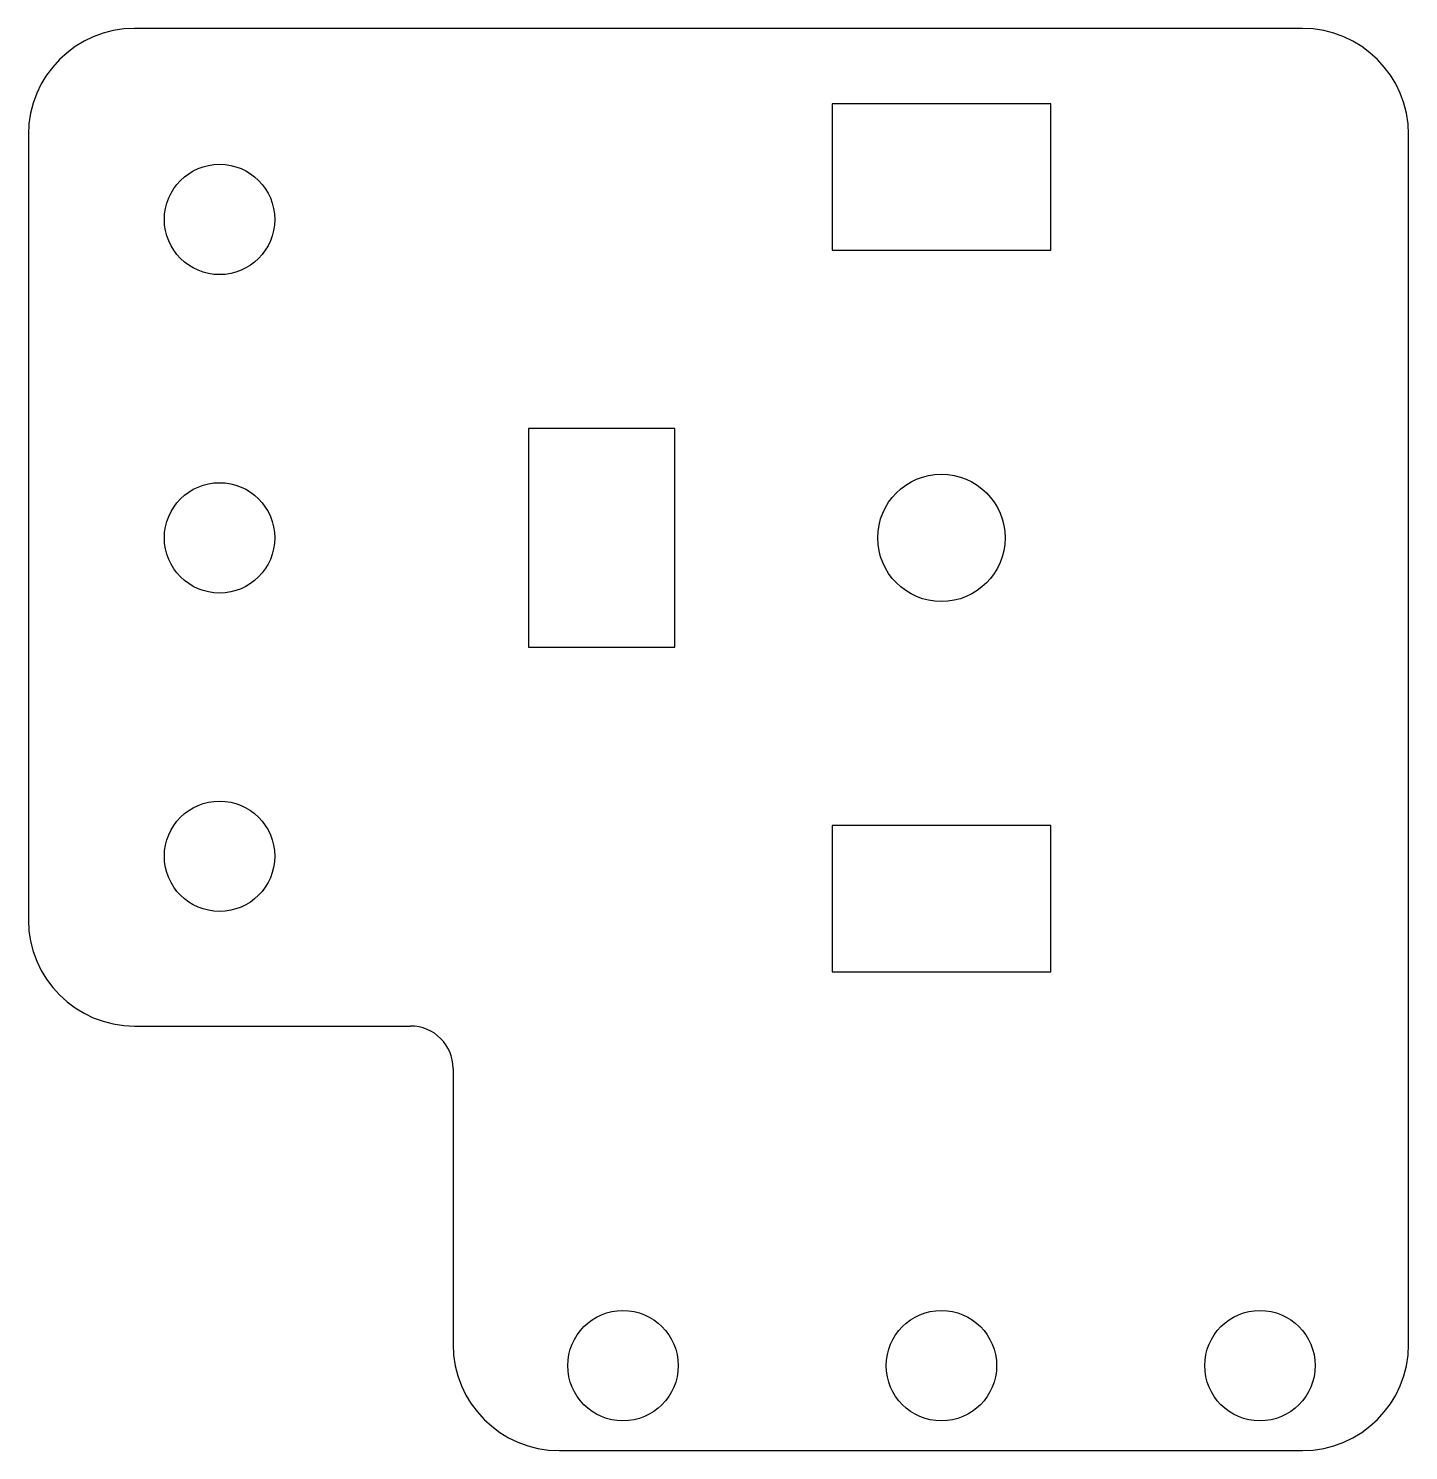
# Model space of a CAD drawing. Header units: millimetres. Extents: x 0 to 65, y 5 to 72.
import ezdxf

# ---------------------------------------------------------------- set-up
doc = ezdxf.new("R2010")
doc.units = ezdxf.units.MM

msp = doc.modelspace()

# ---------------------------------------------------------------- linework, layer by layer
at = {"color": 7, "linetype": 'Continuous', "lineweight": 25}
for p, q in [((60, 72), (5, 72)), ((48.15, 68.45), (37.85, 68.45)), ((37.85, 68.45), (37.85, 61.55)), ((48.15, 61.55), (48.15, 68.45)), ((0, 67), (0, 30)), ((65, 10), (65, 67)), ((37.85, 61.55), (48.15, 61.55)), ((30.45, 53.15), (23.55, 53.15)), ((23.55, 53.15), (23.55, 42.85)), ((30.45, 42.85), (30.45, 53.15)), ((23.55, 42.85), (30.45, 42.85)), ((48.15, 34.45), (37.85, 34.45)), ((37.85, 34.45), (37.85, 27.55)), ((48.15, 27.55), (48.15, 34.45)), ((37.85, 27.55), (48.15, 27.55)), ((5, 25), (18, 25)), ((20, 23), (20, 10)), ((25, 5), (60, 5))]:
    msp.add_line(p, q, dxfattribs=at)
for centre, radius in [((9, 63), 2.6), ((43, 48), 3), ((9, 48), 2.6), ((9, 33), 2.6), ((28, 9), 2.6), ((43, 9), 2.6), ((58, 9), 2.6)]:
    msp.add_circle(centre, radius, dxfattribs=at)
for centre, radius, start, end in [((5, 67), 5, 90, 180), ((60, 67), 5, 0, 90), ((5, 30), 5, 180, 270), ((18, 23), 2, 0, 90), ((25, 10), 5, 180, 270), ((60, 10), 5, 270, 0)]:
    msp.add_arc(centre, radius, start, end, dxfattribs=at)

doc.saveas('drawing.dxf')
